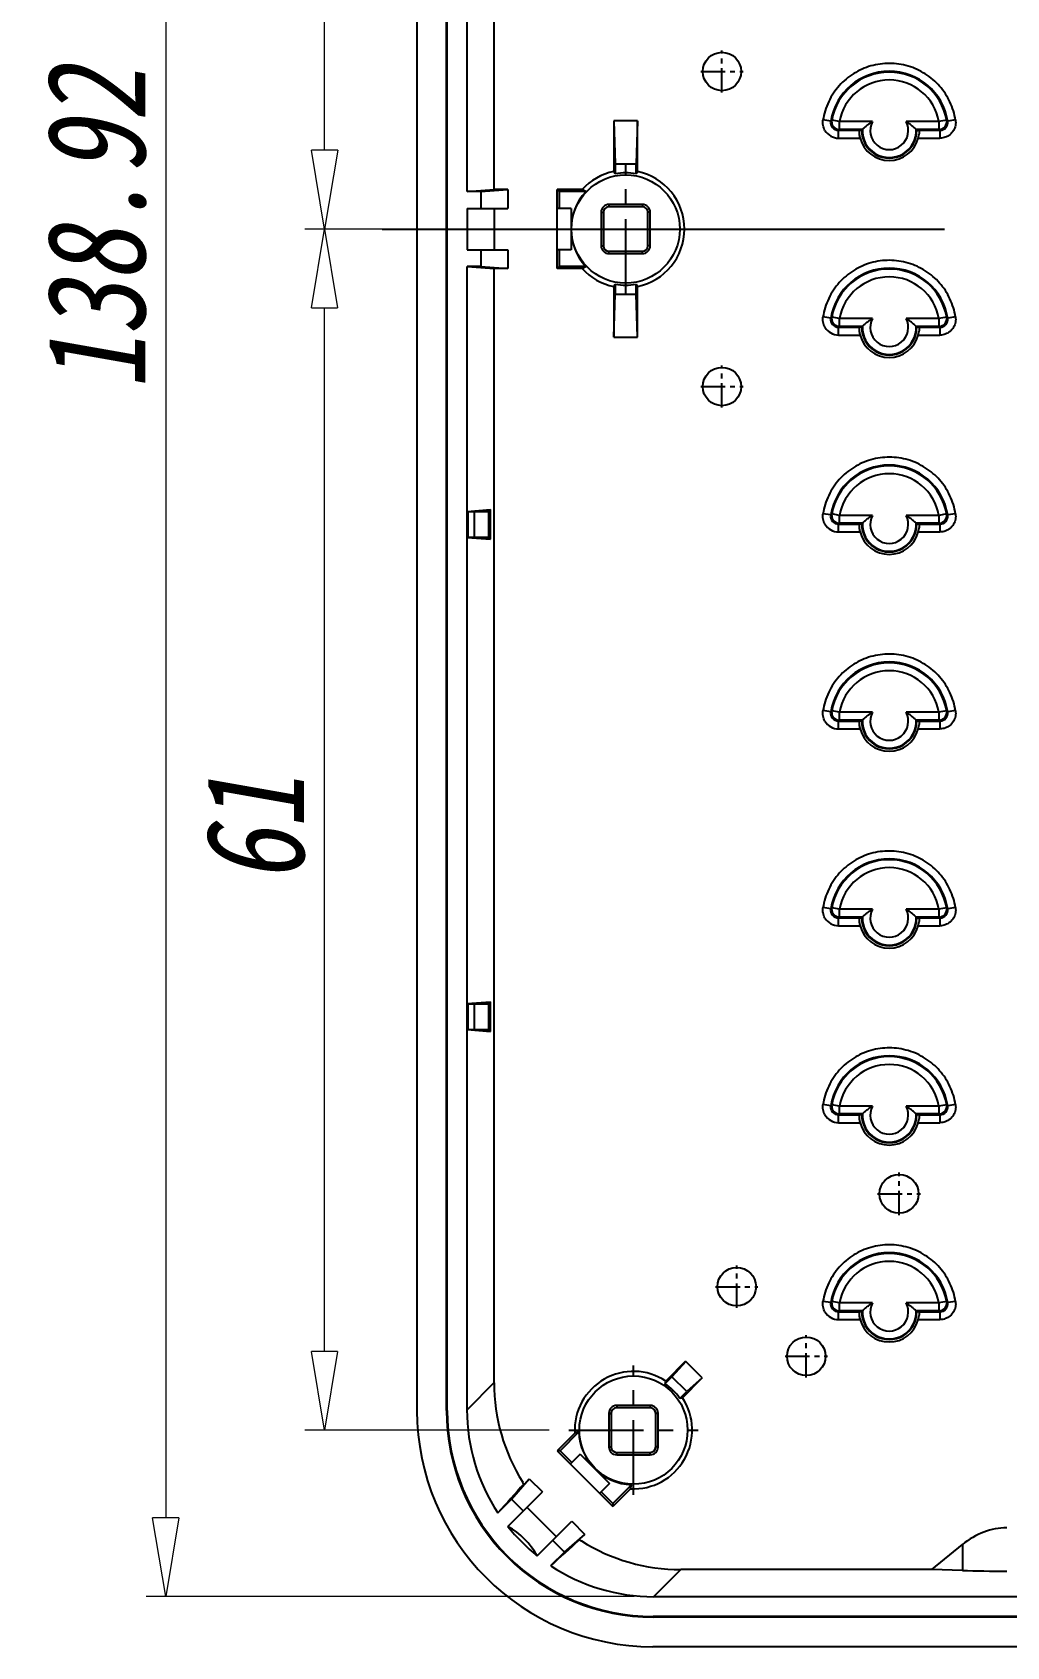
# Model space of a CAD drawing. Header units: millimetres. Extents: x 2151 to 2806, y 681 to 1136.
# Drawn here: x 2481.9 to 2531.4, y 797.6 to 879.6 of the extents above; entities that cross this region are included whole.
import ezdxf

# ---------------------------------------------------------------- set-up
doc = ezdxf.new("R2010")
doc.units = ezdxf.units.MM
doc.linetypes.add('CENTER', pattern=[50.8, 31.75, -6.35, 6.35, -6.35])
doc.layers.add('06___PRT_ALL_SURFS', color=7, linetype='Continuous')
doc.layers.add('dim', color=82, linetype='Continuous', lineweight=9)
doc.styles.add('wuwei', font='SimSun.ttf', dxfattribs={"width": 0.8, "oblique": 10})
doc.dimstyles.new('wuwei', dxfattribs={"dimscale": 2, "dimtxt": 2.5, "dimasz": 1.5, "dimexe": 0.3, "dimexo": 0.3, "dimgap": 0.5, "dimtad": 1, "dimdsep": 46, "dimtxsty": 'wuwei', "dimblk": 'CLOSEDBLANK', "dimcen": 0, "dimclrd": 42, "dimclre": 40, "dimclrt": 74, "dimazin": 2, "dimtfac": 1, "dimtofl": 0, "dimtmove": 0, "dimatfit": 3, "dimfxl": 0, "dimlwd": 5, "dimlwe": 5, "dimarcsym": 0})

# ---------------------------------------------------------------- blocks, each defined once
blk = doc.blocks.new('_ClosedBlank')
at = {"color": 0, "linetype": 'ByBlock', "lineweight": -2}
for p, q in [((-1, 0.167), (0, 0)), ((-1, 0.167), (-1, -0.167)), ((0, 0), (-1, -0.167))]:
    blk.add_line(p, q, dxfattribs=at)
blk = doc.blocks.new('*D4')
at = {"layer": 'Defpoints', "color": 0}
for p in [(2513.499, 939.054), (2488.69, 800.138), (2513.499, 800.138)]:
    blk.add_point(p, dxfattribs=at)
at = {"layer": 'dim', "color": 40, "lineweight": 5}
for p, q in [((2512.499, 939.054), (2487.691, 939.054)), ((2512.499, 800.138), (2487.691, 800.138))]:
    blk.add_line(p, q, dxfattribs=at)
at = {"layer": 'dim', "color": 42, "lineweight": 5}
blk.add_line((2488.69, 935.054), (2488.69, 804.138), dxfattribs=at)
at = {"layer": 'dim', "color": 42, "lineweight": 5, "xscale": 4, "yscale": 4, "zscale": 4}
for p, rotation in [((2488.69, 939.054), 90), ((2488.69, 800.138), 270)]:
    blk.add_blockref('_ClosedBlank', p, dxfattribs=dict(at, rotation=rotation))
at = {"layer": 'dim', "color": 74, "insert": (2485.191, 869.596), "char_height": 5, "attachment_point": 5, "rotation": 90, "style": 'wuwei'}
blk.add_mtext('138.92', dxfattribs=at)
blk = doc.blocks.new('*D9')
at = {"layer": 'Defpoints', "color": 0}
for p in [(2496.762, 869.596), (2509.29, 869.596), (2509.181, 808.596)]:
    blk.add_point(p, dxfattribs=at)
at = {"layer": 'dim', "color": 40, "lineweight": 5}
for p, q in [((2508.291, 869.596), (2495.762, 869.596)), ((2508.181, 808.596), (2495.762, 808.596))]:
    blk.add_line(p, q, dxfattribs=at)
at = {"layer": 'dim', "color": 42, "lineweight": 5}
blk.add_line((2496.762, 812.596), (2496.762, 865.596), dxfattribs=at)
at = {"layer": 'dim', "color": 42, "lineweight": 5, "xscale": 4, "yscale": 4, "zscale": 4}
for p, rotation in [((2496.762, 869.596), 90), ((2496.762, 808.596), 270)]:
    blk.add_blockref('_ClosedBlank', p, dxfattribs=dict(at, rotation=rotation))
at = {"layer": 'dim', "color": 74, "insert": (2493.262, 839.096), "char_height": 5, "attachment_point": 5, "rotation": 90, "style": 'wuwei'}
blk.add_mtext('61', dxfattribs=at)
blk = doc.blocks.new('*D10')
at = {"layer": 'Defpoints', "color": 0}
for p in [(2496.764, 930.596), (2509.181, 930.596), (2508.79, 869.596)]:
    blk.add_point(p, dxfattribs=at)
at = {"layer": 'dim', "color": 40, "lineweight": 5}
for p, q in [((2508.181, 930.596), (2495.764, 930.596)), ((2507.791, 869.596), (2495.764, 869.596))]:
    blk.add_line(p, q, dxfattribs=at)
at = {"layer": 'dim', "color": 42, "lineweight": 5}
blk.add_line((2496.764, 873.596), (2496.764, 926.596), dxfattribs=at)
at = {"layer": 'dim', "color": 42, "lineweight": 5, "xscale": 4, "yscale": 4, "zscale": 4}
for p, rotation in [((2496.764, 930.596), 90), ((2496.764, 869.596), 270)]:
    blk.add_blockref('_ClosedBlank', p, dxfattribs=dict(at, rotation=rotation))
at = {"layer": 'dim', "color": 74, "insert": (2493.264, 900.096), "char_height": 5, "attachment_point": 5, "rotation": 90, "style": 'wuwei'}
blk.add_mtext('61', dxfattribs=at)

msp = doc.modelspace()

# ---------------------------------------------------------------- linework, layer by layer
at = {"color": 7, "linetype": 'Continuous'}
for p, q in [((2501.463, 809.589), (2501.463, 929.603)), ((2502.964, 809.592), (2502.964, 929.6)), ((2503.004, 809.592), (2503.004, 929.6)), ((2504.004, 871.493), (2504.004, 929.56)), ((2505.378, 871.596), (2505.378, 928.186)), ((2511.468, 875.096), (2511.533, 872.909)), ((2511.468, 875.096), (2511.468, 872.518)), ((2512.668, 875.096), (2511.468, 875.096)), ((2512.668, 875.096), (2512.602, 872.909)), ((2512.668, 872.518), (2512.668, 875.096)), ((2522.489, 875.072), (2522.094, 875.136)), ((2522.934, 875.052), (2522.541, 875.123)), ((2522.934, 874.652), (2522.934, 875.052)), ((2524.608, 875.052), (2522.934, 875.052)), ((2527.99, 875.052), (2526.317, 875.052)), ((2528.385, 875.123), (2527.991, 875.052)), ((2527.991, 875.052), (2527.991, 874.652)), ((2528.831, 875.136), (2528.437, 875.072)), ((2522.883, 874.21), (2522.883, 874.609)), ((2522.883, 874.609), (2523.952, 874.609)), ((2522.883, 874.21), (2523.988, 874.21)), ((2524.096, 874.652), (2522.934, 874.652)), ((2523.963, 874.62), (2524.063, 874.62)), ((2527.991, 874.652), (2526.83, 874.652)), ((2526.862, 874.62), (2526.962, 874.62)), ((2526.937, 874.21), (2528.042, 874.21)), ((2526.974, 874.609), (2528.042, 874.609)), ((2528.042, 874.609), (2528.042, 874.21)), ((2511.533, 872.909), (2511.533, 872.398)), ((2511.533, 872.909), (2512.602, 872.909)), ((2512.602, 872.398), (2512.602, 872.909)), ((2504.004, 871.493), (2505.378, 871.596)), ((2504.705, 871.493), (2506.079, 871.596)), ((2506.079, 871.596), (2505.378, 871.596)), ((2506.079, 871.596), (2506.079, 870.646)), ((2508.59, 867.596), (2508.59, 871.596)), ((2508.693, 871.493), (2508.59, 871.596)), ((2509.854, 871.596), (2508.59, 871.596)), ((2510.039, 871.493), (2509.854, 871.596)), ((2504.705, 871.493), (2504.004, 871.493)), ((2504.705, 871.493), (2504.705, 870.646)), ((2508.693, 871.493), (2508.693, 870.646)), ((2510.039, 871.493), (2508.693, 871.493)), ((2511.218, 870.846), (2511.218, 870.728)), ((2512.918, 870.846), (2511.218, 870.846)), ((2512.918, 870.846), (2512.918, 870.728)), ((2504.004, 870.646), (2504.004, 868.546)), ((2504.004, 870.646), (2506.079, 870.646)), ((2505.378, 870.646), (2505.378, 868.546)), ((2509.29, 870.646), (2508.598, 870.646)), ((2509.29, 870.646), (2509.29, 868.546)), ((2510.818, 870.446), (2510.818, 868.746)), ((2510.818, 870.446), (2510.936, 870.446)), ((2510.936, 870.446), (2510.936, 868.746)), ((2512.918, 870.728), (2511.218, 870.728)), ((2513.2, 868.746), (2513.2, 870.446)), ((2513.318, 870.446), (2513.2, 870.446)), ((2513.318, 868.746), (2513.318, 870.446)), ((2504.004, 868.546), (2506.079, 868.546)), ((2504.705, 868.546), (2504.705, 867.699)), ((2506.079, 868.546), (2506.079, 867.596)), ((2509.29, 868.546), (2508.598, 868.546)), ((2508.693, 868.546), (2508.693, 867.699)), ((2510.818, 868.746), (2510.936, 868.746)), ((2511.218, 868.346), (2511.218, 868.464)), ((2511.218, 868.464), (2512.918, 868.464)), ((2511.218, 868.346), (2512.918, 868.346)), ((2512.918, 868.346), (2512.918, 868.464)), ((2513.318, 868.746), (2513.2, 868.746)), ((2504.004, 809.632), (2504.004, 867.699)), ((2504.004, 867.699), (2505.378, 867.596)), ((2504.705, 867.699), (2504.004, 867.699)), ((2504.705, 867.699), (2506.079, 867.596)), ((2505.378, 811.006), (2505.378, 867.596)), ((2506.079, 867.596), (2505.378, 867.596)), ((2508.693, 867.699), (2508.59, 867.596)), ((2509.854, 867.596), (2508.59, 867.596)), ((2510.039, 867.699), (2508.693, 867.699)), ((2509.854, 867.596), (2510.039, 867.699)), ((2511.468, 866.673), (2511.468, 864.096)), ((2511.533, 866.794), (2511.533, 866.283)), ((2512.602, 866.283), (2512.602, 866.794)), ((2512.668, 864.096), (2512.668, 866.673)), ((2511.468, 864.096), (2511.533, 866.283)), ((2511.533, 866.283), (2512.602, 866.283)), ((2512.668, 864.096), (2512.602, 866.283)), ((2522.489, 865.072), (2522.094, 865.136)), ((2522.934, 865.052), (2522.541, 865.123)), ((2522.934, 864.652), (2522.934, 865.052)), ((2524.608, 865.052), (2522.934, 865.052)), ((2527.99, 865.052), (2526.317, 865.052)), ((2528.385, 865.123), (2527.991, 865.052)), ((2527.991, 865.052), (2527.991, 864.652)), ((2528.831, 865.136), (2528.437, 865.072)), ((2522.883, 864.21), (2522.883, 864.609)), ((2522.883, 864.609), (2523.952, 864.609)), ((2522.883, 864.21), (2523.988, 864.21)), ((2524.096, 864.652), (2522.934, 864.652)), ((2523.963, 864.62), (2524.063, 864.62)), ((2527.991, 864.652), (2526.83, 864.652)), ((2526.862, 864.62), (2526.962, 864.62)), ((2526.937, 864.21), (2528.042, 864.21)), ((2526.974, 864.609), (2528.042, 864.609)), ((2528.042, 864.609), (2528.042, 864.21)), ((2511.468, 864.096), (2512.668, 864.096)), ((2504.004, 855.256), (2505.204, 855.346)), ((2504.049, 855.254), (2504.004, 855.256)), ((2504.049, 855.254), (2504.049, 853.938)), ((2504.049, 855.254), (2505.111, 855.253)), ((2504.365, 855.253), (2504.365, 853.939)), ((2505.111, 855.253), (2505.204, 855.346)), ((2505.111, 853.939), (2505.111, 855.253)), ((2505.204, 853.846), (2505.204, 855.346)), ((2522.489, 855.072), (2522.094, 855.136)), ((2522.934, 855.052), (2522.541, 855.123)), ((2522.883, 854.21), (2522.883, 854.609)), ((2522.883, 854.609), (2523.952, 854.609)), ((2522.934, 854.652), (2522.934, 855.052)), ((2524.608, 855.052), (2522.934, 855.052)), ((2524.096, 854.652), (2522.934, 854.652)), ((2523.963, 854.62), (2524.063, 854.62)), ((2527.99, 855.052), (2526.317, 855.052)), ((2527.991, 854.652), (2526.83, 854.652)), ((2526.862, 854.62), (2526.962, 854.62)), ((2526.974, 854.609), (2528.042, 854.609)), ((2528.385, 855.123), (2527.991, 855.052)), ((2527.991, 855.052), (2527.991, 854.652)), ((2528.042, 854.609), (2528.042, 854.21)), ((2528.831, 855.136), (2528.437, 855.072)), ((2504.049, 853.938), (2504.004, 853.936)), ((2504.004, 853.936), (2505.204, 853.846)), ((2504.049, 853.938), (2505.111, 853.939)), ((2505.111, 853.939), (2505.204, 853.846)), ((2522.883, 854.21), (2523.988, 854.21)), ((2526.937, 854.21), (2528.042, 854.21)), ((2522.489, 845.072), (2522.094, 845.136)), ((2522.934, 845.052), (2522.541, 845.123)), ((2522.883, 844.21), (2522.883, 844.609)), ((2522.883, 844.609), (2523.952, 844.609)), ((2522.934, 844.652), (2522.934, 845.052)), ((2524.608, 845.052), (2522.934, 845.052)), ((2524.096, 844.652), (2522.934, 844.652)), ((2523.963, 844.62), (2524.063, 844.62)), ((2527.99, 845.052), (2526.317, 845.052)), ((2527.991, 844.652), (2526.83, 844.652)), ((2526.862, 844.62), (2526.962, 844.62)), ((2526.974, 844.609), (2528.042, 844.609)), ((2528.385, 845.123), (2527.991, 845.052)), ((2527.991, 845.052), (2527.991, 844.652)), ((2528.042, 844.609), (2528.042, 844.21)), ((2528.831, 845.136), (2528.437, 845.072)), ((2522.883, 844.21), (2523.988, 844.21)), ((2526.937, 844.21), (2528.042, 844.21)), ((2522.489, 835.072), (2522.094, 835.136)), ((2522.934, 835.052), (2522.541, 835.123)), ((2522.934, 834.652), (2522.934, 835.052)), ((2524.608, 835.052), (2522.934, 835.052)), ((2527.99, 835.052), (2526.317, 835.052)), ((2528.385, 835.123), (2527.991, 835.052)), ((2527.991, 835.052), (2527.991, 834.652)), ((2528.831, 835.136), (2528.437, 835.072)), ((2522.883, 834.21), (2522.883, 834.609)), ((2522.883, 834.609), (2523.952, 834.609)), ((2522.883, 834.21), (2523.988, 834.21)), ((2524.096, 834.652), (2522.934, 834.652)), ((2523.963, 834.62), (2524.063, 834.62)), ((2527.991, 834.652), (2526.83, 834.652)), ((2526.862, 834.62), (2526.962, 834.62)), ((2526.937, 834.21), (2528.042, 834.21)), ((2526.974, 834.609), (2528.042, 834.609)), ((2528.042, 834.609), (2528.042, 834.21)), ((2504.004, 830.256), (2505.204, 830.346)), ((2504.049, 830.254), (2504.004, 830.256)), ((2504.049, 830.254), (2504.049, 828.938)), ((2504.049, 830.254), (2505.111, 830.253)), ((2504.365, 830.253), (2504.365, 828.939)), ((2505.111, 830.253), (2505.204, 830.346)), ((2505.111, 828.939), (2505.111, 830.253)), ((2505.204, 828.846), (2505.204, 830.346)), ((2504.049, 828.938), (2504.004, 828.936)), ((2504.004, 828.936), (2505.204, 828.846)), ((2504.049, 828.938), (2505.111, 828.939)), ((2505.111, 828.939), (2505.204, 828.846)), ((2522.489, 825.072), (2522.094, 825.136)), ((2522.934, 825.052), (2522.541, 825.123)), ((2522.934, 824.652), (2522.934, 825.052)), ((2524.608, 825.052), (2522.934, 825.052)), ((2527.99, 825.052), (2526.317, 825.052)), ((2528.385, 825.123), (2527.991, 825.052)), ((2527.991, 825.052), (2527.991, 824.652)), ((2528.831, 825.136), (2528.437, 825.072)), ((2522.883, 824.21), (2522.883, 824.609)), ((2522.883, 824.609), (2523.952, 824.609)), ((2522.883, 824.21), (2523.988, 824.21)), ((2524.096, 824.652), (2522.934, 824.652)), ((2523.963, 824.62), (2524.063, 824.62)), ((2527.991, 824.652), (2526.83, 824.652)), ((2526.862, 824.62), (2526.962, 824.62)), ((2526.937, 824.21), (2528.042, 824.21)), ((2526.974, 824.609), (2528.042, 824.609)), ((2528.042, 824.609), (2528.042, 824.21)), ((2522.489, 815.072), (2522.094, 815.136)), ((2522.934, 815.052), (2522.541, 815.123)), ((2522.934, 814.652), (2522.934, 815.052)), ((2524.608, 815.052), (2522.934, 815.052)), ((2527.99, 815.052), (2526.317, 815.052)), ((2528.385, 815.123), (2527.991, 815.052)), ((2527.991, 815.052), (2527.991, 814.652)), ((2528.831, 815.136), (2528.437, 815.072)), ((2522.883, 814.21), (2522.883, 814.609)), ((2522.883, 814.609), (2523.952, 814.609)), ((2522.883, 814.21), (2523.988, 814.21)), ((2524.096, 814.652), (2522.934, 814.652)), ((2523.963, 814.62), (2524.063, 814.62)), ((2527.991, 814.652), (2526.83, 814.652)), ((2526.862, 814.62), (2526.962, 814.62)), ((2526.937, 814.21), (2528.042, 814.21)), ((2526.974, 814.609), (2528.042, 814.609)), ((2528.042, 814.609), (2528.042, 814.21)), ((2515.114, 812.096), (2514.105, 811.087)), ((2515.124, 812.087), (2514.419, 811.309)), ((2515.954, 811.257), (2515.124, 812.087)), ((2505.378, 811.006), (2504.004, 809.632)), ((2514.419, 811.309), (2514.066, 810.955)), ((2515.175, 810.553), (2514.419, 811.309)), ((2514.954, 810.238), (2515.963, 811.248)), ((2515.954, 811.257), (2515.175, 810.553)), ((2514.822, 810.199), (2515.175, 810.553)), ((2502.964, 809.592), (2503.004, 809.592)), ((2511.213, 809.446), (2511.213, 807.746)), ((2511.213, 809.446), (2511.331, 809.446)), ((2511.331, 809.446), (2511.331, 807.746)), ((2511.613, 809.846), (2511.613, 809.728)), ((2513.313, 809.846), (2511.613, 809.846)), ((2513.313, 809.728), (2511.613, 809.728)), ((2513.313, 809.846), (2513.313, 809.728)), ((2513.595, 807.746), (2513.595, 809.446)), ((2513.713, 809.446), (2513.595, 809.446)), ((2513.713, 807.746), (2513.713, 809.446)), ((2509.483, 808.445), (2508.589, 807.551)), ((2509.687, 808.503), (2508.735, 807.551)), ((2509.687, 808.503), (2509.483, 808.445)), ((2511.213, 807.746), (2511.331, 807.746)), ((2513.713, 807.746), (2513.595, 807.746)), ((2508.589, 807.551), (2511.418, 804.723)), ((2508.735, 807.551), (2508.589, 807.551)), ((2508.735, 807.551), (2509.334, 806.952)), ((2509.756, 807.374), (2509.266, 806.884)), ((2509.756, 807.374), (2511.241, 805.889)), ((2511.613, 807.346), (2511.613, 807.464)), ((2511.613, 807.464), (2513.313, 807.464)), ((2511.613, 807.346), (2513.313, 807.346)), ((2513.313, 807.346), (2513.313, 807.464)), ((2506.269, 805.085), (2507.167, 806.129)), ((2507.167, 806.129), (2507.839, 805.457)), ((2506.083, 803.701), (2507.839, 805.457)), ((2511.241, 805.889), (2510.751, 805.399)), ((2510.819, 805.467), (2511.418, 804.868)), ((2512.369, 805.82), (2511.418, 804.868)), ((2512.311, 805.616), (2511.418, 804.723)), ((2512.311, 805.616), (2512.369, 805.82)), ((2505.579, 804.394), (2506.269, 805.085)), ((2506.269, 805.085), (2506.868, 804.486)), ((2511.418, 804.868), (2511.418, 804.723)), ((2507.568, 802.216), (2509.324, 803.972)), ((2509.324, 803.972), (2509.995, 803.3)), ((2508.353, 803.001), (2508.951, 802.402)), ((2508.951, 802.402), (2509.995, 803.3)), ((2527.631, 801.512), (2529.184, 802.78)), ((2529.184, 802.78), (2529.184, 801.466)), ((2508.951, 802.402), (2508.261, 801.712)), ((2514.873, 801.512), (2513.499, 800.138)), ((2527.631, 801.512), (2514.873, 801.512)), ((2529.184, 801.466), (2527.631, 801.512)), ((2513.499, 800.138), (2542.923, 800.138)), ((2513.458, 799.097), (2513.458, 799.138)), ((2542.923, 799.138), (2513.458, 799.138)), ((2542.963, 799.097), (2513.458, 799.097)), ((2544.463, 797.596), (2513.455, 797.596))]:
    msp.add_line(p, q, dxfattribs=at)
at = {"color": 1, "linetype": 'CENTER', "ltscale": 0.038953}
for p, q in [((2516.963, 876.525), (2516.963, 878.667)), ((2515.891, 877.596), (2518.034, 877.596)), ((2516.963, 860.525), (2516.963, 862.667)), ((2515.891, 861.596), (2518.034, 861.596))]:
    msp.add_line(p, q, dxfattribs=at)
at = {"color": 1, "linetype": 'CENTER', "ltscale": 0.119341}
for p, q in [((2512.068, 866.314), (2512.068, 872.878)), ((2508.786, 869.596), (2515.35, 869.596)), ((2512.463, 805.314), (2512.463, 811.878)), ((2509.181, 808.596), (2515.745, 808.596))]:
    msp.add_line(p, q, dxfattribs=at)
at = {"color": 1, "linetype": 'CENTER', "ltscale": 0.9}
msp.add_line((2499.688, 869.596), (2726.342, 869.596), dxfattribs=at)
at = {"color": 1, "linetype": 'CENTER', "ltscale": 0.039162}
for p, q in [((2525.963, 819.507), (2525.963, 821.684)), ((2524.874, 820.596), (2527.051, 820.596)), ((2517.713, 814.804), (2517.713, 816.958)), ((2516.636, 815.881), (2518.79, 815.881)), ((2521.248, 811.269), (2521.248, 813.423)), ((2520.171, 812.346), (2522.325, 812.346))]:
    msp.add_line(p, q, dxfattribs=at)
at = {"color": 7, "linetype": 'Continuous'}
for centre, radius in [((2516.963, 877.596), 0.974), ((2512.068, 869.596), 2.75), ((2516.963, 861.596), 0.974), ((2517.713, 815.881), 0.979), ((2521.248, 812.346), 0.979), ((2512.463, 808.596), 2.75)]:
    msp.add_circle(centre, radius, dxfattribs=at)
at = {"color": 3, "linetype": 'Continuous'}
msp.add_circle((2525.963, 820.596), 0.99, dxfattribs=at)
at = {"color": 7, "linetype": 'Continuous'}
for centre, radius, start, end in [((2525.463, 874.596), 3.012, 9.10237, 170.89755), ((2525.463, 874.596), 2.969, 10.2257, 169.77419), ((2525.463, 874.596), 2.569, 10.22852, 169.77324), ((2522.882, 875.008), 0.399, 170.87638, 270.15357), ((2528.009, 869.44), 7.887, 133.89315, 134.42085), ((2525.463, 874.596), 0.968, 151.89844, 28.10156), ((2527.99, 875.053), 0.4, 270.10403, 10.12189), ((2528.043, 875.008), 0.399, 269.85542, 9.24643), ((2523.092, 869.62), 7.635, 45.57116, 46.11627), ((2522.884, 875.01), 0.8, 210.5744, 269.97825), ((2525.463, 874.596), 1.524, 194.67807, 345.32193), ((2525.463, 874.596), 1.4, 178.99954, 1.00046), ((2525.463, 874.596), 1.368, 177.63893, 2.36107), ((2525.662, 874.545), 1.319, 345.2528, 352.68797), ((2523.995, 871.604), 4.232, 45.25541, 45.46668), ((2523.529, 869.316), 6.956, 49.55496, 50.10248), ((2512.068, 869.596), 2.984, 101.60154, 137.90611), ((2452.35, 840.325), 67.315, 28.45467, 28.57137), ((2512.068, 869.596), 2.853, 79.19957, 100.80043), ((2572.546, 839.911), 68.181, 151.42937, 151.54459), ((2512.068, 869.596), 2.984, 281.60154, 78.39846), ((2512.068, 869.596), 2.777, 136.92271, 223.07729), ((2511.218, 870.446), 0.4, 90, 180), ((2512.918, 870.446), 0.4, 0, 90), ((2511.218, 870.446), 0.282, 90, 180), ((2512.918, 870.446), 0.282, 0, 90), ((2511.218, 868.746), 0.4, 180, 270), ((2511.218, 868.746), 0.282, 180, 270), ((2512.918, 868.746), 0.4, 270, 0), ((2512.918, 868.746), 0.282, 270, 0), ((2512.068, 869.596), 2.984, 222.09389, 258.39846), ((2525.463, 864.596), 3.012, 9.10237, 170.89755), ((2525.463, 864.596), 2.969, 10.2257, 169.77419), ((2451.589, 899.28), 68.181, 331.42937, 331.54459), ((2512.068, 869.596), 2.853, 259.19957, 280.80043), ((2571.785, 898.867), 67.315, 208.45467, 208.57137), ((2525.463, 864.596), 2.569, 10.22852, 169.77324), ((2522.882, 865.008), 0.399, 170.87638, 270.15357), ((2528.009, 859.44), 7.887, 133.89315, 134.42085), ((2525.463, 864.596), 0.968, 151.89844, 28.10156), ((2527.99, 865.053), 0.4, 270.10403, 10.12189), ((2528.043, 865.008), 0.399, 269.85542, 9.24643), ((2523.092, 859.62), 7.635, 45.57116, 46.11627), ((2522.884, 865.01), 0.8, 210.5744, 269.97825), ((2525.463, 864.596), 1.524, 194.67807, 345.32193), ((2525.463, 864.596), 1.4, 178.99954, 1.00046), ((2525.463, 864.596), 1.368, 177.63893, 2.36107), ((2525.662, 864.545), 1.319, 345.2528, 352.68797), ((2523.995, 861.604), 4.232, 45.25541, 45.46668), ((2523.529, 859.316), 6.956, 49.55496, 50.10248), ((2525.463, 854.596), 3.012, 9.10237, 170.89755), ((2525.463, 854.596), 2.969, 10.2257, 169.77419), ((2525.463, 854.596), 2.569, 10.22852, 169.77324), ((2522.884, 855.01), 0.8, 210.5744, 269.97825), ((2522.882, 855.008), 0.399, 170.87638, 270.15357), ((2528.009, 849.44), 7.887, 133.89315, 134.42085), ((2525.463, 854.596), 1.4, 178.99954, 1.00046), ((2525.463, 854.596), 1.368, 177.63893, 2.36107), ((2525.463, 854.596), 0.968, 151.89844, 28.10156), ((2525.662, 854.545), 1.319, 345.2528, 352.68797), ((2523.995, 851.604), 4.232, 45.25541, 45.46668), ((2527.99, 855.053), 0.4, 270.10403, 10.12189), ((2523.529, 849.316), 6.956, 49.55496, 50.10248), ((2528.043, 855.008), 0.399, 269.85542, 9.24643), ((2523.092, 849.62), 7.635, 45.57116, 46.11627), ((2525.463, 854.596), 1.524, 194.67807, 345.32193), ((2525.463, 844.596), 3.012, 9.10237, 170.89755), ((2525.463, 844.596), 2.969, 10.2257, 169.77419), ((2525.463, 844.596), 2.569, 10.22852, 169.77324), ((2522.884, 845.01), 0.8, 210.5744, 269.97825), ((2522.882, 845.008), 0.399, 170.87638, 270.15357), ((2528.009, 839.44), 7.887, 133.89315, 134.42085), ((2525.463, 844.596), 1.4, 178.99954, 1.00046), ((2525.463, 844.596), 1.368, 177.63893, 2.36107), ((2525.463, 844.596), 0.968, 151.89844, 28.10156), ((2523.995, 841.604), 4.232, 45.25541, 45.46668), ((2527.99, 845.053), 0.4, 270.10403, 10.12189), ((2523.529, 839.316), 6.956, 49.55496, 50.10248), ((2528.043, 845.008), 0.399, 269.85542, 9.24643), ((2523.092, 839.62), 7.635, 45.57116, 46.11627), ((2525.463, 844.596), 1.524, 194.67807, 345.32193), ((2525.662, 844.545), 1.319, 345.2528, 352.68797), ((2525.463, 834.596), 3.012, 9.10237, 170.89755), ((2525.463, 834.596), 2.969, 10.2257, 169.77419), ((2525.463, 834.596), 2.569, 10.22852, 169.77324), ((2522.882, 835.008), 0.399, 170.87638, 270.15357), ((2528.009, 829.44), 7.887, 133.89315, 134.42085), ((2525.463, 834.596), 0.968, 151.89844, 28.10156), ((2527.99, 835.053), 0.4, 270.10403, 10.12189), ((2528.043, 835.008), 0.399, 269.85542, 9.24643), ((2523.092, 829.62), 7.635, 45.57116, 46.11627), ((2522.884, 835.01), 0.8, 210.5744, 269.97825), ((2525.463, 834.596), 1.524, 194.67807, 345.32193), ((2525.463, 834.596), 1.4, 178.99954, 1.00046), ((2525.463, 834.596), 1.368, 177.63893, 2.36107), ((2525.662, 834.545), 1.319, 345.2528, 352.68797), ((2523.995, 831.604), 4.232, 45.25541, 45.46668), ((2523.529, 829.316), 6.956, 49.55496, 50.10248), ((2525.463, 824.596), 3.012, 9.10237, 170.89755), ((2525.463, 824.596), 2.969, 10.2257, 169.77419), ((2525.463, 824.596), 2.569, 10.22852, 169.77324), ((2522.882, 825.008), 0.399, 170.87638, 270.15357), ((2528.009, 819.44), 7.887, 133.89315, 134.42085), ((2525.463, 824.596), 0.968, 151.89844, 28.10156), ((2527.99, 825.053), 0.4, 270.10403, 10.12189), ((2528.043, 825.008), 0.399, 269.85542, 9.24643), ((2523.092, 819.62), 7.635, 45.57116, 46.11627), ((2522.884, 825.01), 0.8, 210.5744, 269.97825), ((2525.463, 824.596), 1.524, 194.67807, 345.32193), ((2525.463, 824.596), 1.4, 178.99954, 1.00046), ((2525.463, 824.596), 1.368, 177.63893, 2.36107), ((2525.662, 824.545), 1.319, 345.2528, 352.68797), ((2523.995, 821.604), 4.232, 45.25541, 45.46668), ((2523.529, 819.316), 6.956, 49.55496, 50.10248), ((2525.463, 814.596), 3.012, 9.10237, 170.89755), ((2525.463, 814.596), 2.969, 10.2257, 169.77419), ((2525.463, 814.596), 2.569, 10.22852, 169.77324), ((2522.882, 815.008), 0.399, 170.87638, 270.15357), ((2528.009, 809.44), 7.887, 133.89315, 134.42085), ((2525.463, 814.596), 0.968, 151.89844, 28.10156), ((2527.99, 815.053), 0.4, 270.10403, 10.12189), ((2528.043, 815.008), 0.399, 269.85542, 9.24643), ((2523.092, 809.62), 7.635, 45.57116, 46.11627), ((2522.884, 815.01), 0.8, 210.5744, 269.97825), ((2525.463, 814.596), 1.524, 194.67807, 345.32193), ((2525.463, 814.596), 1.4, 178.99954, 1.00046), ((2525.463, 814.596), 1.368, 177.63893, 2.36107), ((2525.662, 814.545), 1.319, 345.2528, 352.68797), ((2523.995, 811.604), 4.232, 45.25541, 45.46668), ((2523.529, 809.316), 6.956, 49.55496, 50.10248), ((2514.878, 811.005), 9.499, 179.99736, 212.12231), ((2512.463, 808.596), 2.984, 56.60154, 182.90611), ((2449.538, 830.125), 67.315, 343.45467, 343.57137), ((2512.463, 808.596), 2.853, 34.19957, 55.80043), ((2512.463, 808.596), 2.984, 267.09389, 33.39846), ((2534.237, 744.841), 68.181, 106.42937, 106.54459), ((2513.456, 809.589), 10.492, 179.98762, 270.01238), ((2513.456, 809.589), 10.452, 179.98758, 270.01242), ((2511.613, 809.446), 0.4, 90, 180), ((2511.613, 809.446), 0.282, 90, 180), ((2513.313, 809.446), 0.4, 0, 90), ((2513.313, 809.446), 0.282, 0, 90), ((2512.463, 808.596), 2.777, 181.9227, 268.07729), ((2511.613, 807.746), 0.4, 180, 270), ((2511.613, 807.746), 0.282, 180, 270), ((2513.313, 807.746), 0.4, 270, 0), ((2513.313, 807.746), 0.282, 270, 0), ((2514.837, 810.979), 9.451, 212.11753, 212.8323), ((2514.846, 810.97), 9.451, 237.1677, 237.88247), ((2514.872, 811.01), 9.499, 237.87717, 270.00316)]:
    msp.add_arc(centre, radius, start, end, dxfattribs=at)
for centre, major_axis, ratio, start_param, end_param in [((2513.47, 809.603), (8.496, 8.496), 0.998783, 2.356803, 3.926382), ((2513.51, 809.643), (6.726, 6.726), 0.998783, 2.356803, 2.940559), ((2488.207, 784.34), (120.188, 133.604), 0.002798, 1.411563, 1.422641), ((2490.688, 786.821), (16.237, 16.237), 0.413709, -0.110753, 0.110753), ((2513.51, 809.643), (6.726, 6.726), 0.998783, 3.03084, 3.252345), ((2531.434, 797.269), (0, 6.364), 0.707107, 0, 0.523599), ((2488.207, 784.34), (133.604, 120.188), 0.002798, -1.422641, -1.411563), ((2513.51, 809.643), (6.726, 6.726), 0.998783, -2.940559, -2.356803), ((2531.434, 801.665), (4.5, 0), 0.051172, -2.094395, -1.570796)]:
    msp.add_ellipse(centre, major_axis=major_axis, ratio=ratio, start_param=start_param, end_param=end_param, dxfattribs=at)
for points, start_tangent, end_tangent in [([(2528.831, 875.133), (2528.549, 876.05), (2528.024, 876.85), (2527.297, 877.472), (2526.426, 877.869), (2525.479, 878.007), (2524.531, 877.878), (2523.656, 877.49), (2522.924, 876.875), (2522.385, 876.069), (2522.094, 875.121)], (-0.1582, 0.987407), (-0.1582, -0.987407)), ([(2522.195, 874.603), (2522.098, 874.86), (2522.094, 875.121)], (-0.508455, 0.861088), (0.158023, 0.987435)), ([(2522.541, 875.123), (2522.567, 874.895), (2522.628, 874.796)], (-0.179302, -0.983794), (0.641293, -0.767296)), ([(2524.096, 874.652), (2524.161, 874.713), (2524.29, 874.826), (2524.446, 874.945), (2524.608, 875.052)], (0.721525, 0.692388), (0.857623, 0.514278)), ([(2526.83, 874.652), (2526.764, 874.713), (2526.635, 874.826), (2526.479, 874.945), (2526.317, 875.052)], (-0.721525, 0.692388), (-0.857623, 0.514278)), ([(2528.831, 875.133), (2528.827, 874.86), (2528.731, 874.603), (2528.551, 874.393), (2528.313, 874.257), (2528.042, 874.21)], (0.158024, -0.987435), (-1, -0.000075)), ([(2522.628, 874.796), (2522.714, 874.719), (2522.934, 874.652)], (0.641293, -0.767296), (0.999989, -0.004602)), ([(2523.988, 874.21), (2523.955, 874.377), (2523.945, 874.515), (2523.949, 874.596)], (-0.253388, 0.967365), (0.12877, 0.991674)), ([(2523.949, 874.596), (2523.952, 874.609)], (0.12877, 0.991674), (0.710254, 0.703945)), ([(2526.977, 874.596), (2526.98, 874.515), (2526.97, 874.377)], (0.12877, -0.991674), (-0.125954, -0.992036)), ([(2528.831, 865.133), (2528.549, 866.05), (2528.024, 866.85), (2527.297, 867.472), (2526.426, 867.869), (2525.479, 868.007), (2524.531, 867.878), (2523.656, 867.49), (2522.924, 866.875), (2522.385, 866.069), (2522.094, 865.121)], (-0.1582, 0.987407), (-0.1582, -0.987407)), ([(2522.195, 864.603), (2522.098, 864.86), (2522.094, 865.121)], (-0.508455, 0.861088), (0.158023, 0.987435)), ([(2522.541, 865.123), (2522.567, 864.895), (2522.628, 864.796)], (-0.179302, -0.983794), (0.641293, -0.767296)), ([(2524.096, 864.652), (2524.161, 864.713), (2524.29, 864.826), (2524.446, 864.945), (2524.608, 865.052)], (0.721525, 0.692388), (0.857623, 0.514278)), ([(2526.83, 864.652), (2526.764, 864.713), (2526.635, 864.826), (2526.479, 864.945), (2526.317, 865.052)], (-0.721525, 0.692388), (-0.857623, 0.514278)), ([(2528.831, 865.133), (2528.827, 864.86), (2528.731, 864.603), (2528.551, 864.393), (2528.313, 864.257), (2528.042, 864.21)], (0.158024, -0.987435), (-1, -0.000075)), ([(2522.628, 864.796), (2522.714, 864.719), (2522.934, 864.652)], (0.641293, -0.767296), (0.999989, -0.004602)), ([(2523.988, 864.21), (2523.955, 864.377), (2523.945, 864.515), (2523.949, 864.596)], (-0.253388, 0.967365), (0.12877, 0.991674)), ([(2523.949, 864.596), (2523.952, 864.609)], (0.12877, 0.991674), (0.710254, 0.703945)), ([(2526.977, 864.596), (2526.98, 864.515), (2526.97, 864.377)], (0.12877, -0.991674), (-0.125954, -0.992036)), ([(2528.831, 855.133), (2528.549, 856.05), (2528.024, 856.85), (2527.297, 857.472), (2526.426, 857.869), (2525.479, 858.007), (2524.531, 857.878), (2523.656, 857.49), (2522.924, 856.875), (2522.385, 856.069), (2522.094, 855.121)], (-0.1582, 0.987407), (-0.1582, -0.987407)), ([(2522.195, 854.603), (2522.098, 854.86), (2522.094, 855.121)], (-0.508455, 0.861088), (0.158023, 0.987435)), ([(2522.541, 855.123), (2522.567, 854.895), (2522.628, 854.796)], (-0.179302, -0.983794), (0.641293, -0.767296)), ([(2522.628, 854.796), (2522.714, 854.719), (2522.934, 854.652)], (0.641293, -0.767296), (0.999989, -0.004602)), ([(2523.988, 854.21), (2523.955, 854.377), (2523.945, 854.515), (2523.949, 854.596)], (-0.253388, 0.967365), (0.12877, 0.991674)), ([(2523.949, 854.596), (2523.952, 854.609)], (0.12877, 0.991674), (0.710254, 0.703945)), ([(2524.096, 854.652), (2524.161, 854.713), (2524.29, 854.826), (2524.446, 854.945), (2524.608, 855.052)], (0.721525, 0.692388), (0.857623, 0.514278)), ([(2526.83, 854.652), (2526.764, 854.713), (2526.635, 854.826), (2526.479, 854.945), (2526.317, 855.052)], (-0.721525, 0.692388), (-0.857623, 0.514278)), ([(2526.977, 854.596), (2526.98, 854.515), (2526.97, 854.377)], (0.12877, -0.991674), (-0.125954, -0.992036)), ([(2528.831, 855.133), (2528.827, 854.86), (2528.731, 854.603), (2528.551, 854.393), (2528.313, 854.257), (2528.042, 854.21)], (0.158024, -0.987435), (-1, -0.000075)), ([(2528.831, 845.133), (2528.549, 846.05), (2528.024, 846.85), (2527.297, 847.472), (2526.426, 847.869), (2525.479, 848.007), (2524.531, 847.878), (2523.656, 847.49), (2522.924, 846.875), (2522.385, 846.069), (2522.094, 845.121)], (-0.1582, 0.987407), (-0.1582, -0.987407)), ([(2522.195, 844.603), (2522.098, 844.86), (2522.094, 845.121)], (-0.508455, 0.861088), (0.158023, 0.987435)), ([(2522.541, 845.123), (2522.567, 844.895), (2522.628, 844.796)], (-0.179302, -0.983794), (0.641293, -0.767296)), ([(2522.628, 844.796), (2522.714, 844.719), (2522.934, 844.652)], (0.641293, -0.767296), (0.999989, -0.004602)), ([(2523.988, 844.21), (2523.955, 844.377), (2523.945, 844.515), (2523.949, 844.596)], (-0.253388, 0.967365), (0.12877, 0.991674)), ([(2523.949, 844.596), (2523.952, 844.609)], (0.12877, 0.991674), (0.710254, 0.703945)), ([(2524.096, 844.652), (2524.161, 844.713), (2524.29, 844.826), (2524.446, 844.945), (2524.608, 845.052)], (0.721525, 0.692388), (0.857623, 0.514278)), ([(2526.83, 844.652), (2526.764, 844.713), (2526.635, 844.826), (2526.479, 844.945), (2526.317, 845.052)], (-0.721525, 0.692388), (-0.857623, 0.514278)), ([(2526.977, 844.596), (2526.98, 844.515), (2526.97, 844.377)], (0.12877, -0.991674), (-0.125954, -0.992036)), ([(2528.831, 845.133), (2528.827, 844.86), (2528.731, 844.603), (2528.551, 844.393), (2528.313, 844.257), (2528.042, 844.21)], (0.158024, -0.987435), (-1, -0.000075)), ([(2528.831, 835.133), (2528.549, 836.05), (2528.024, 836.85), (2527.297, 837.472), (2526.426, 837.869), (2525.479, 838.007), (2524.531, 837.878), (2523.656, 837.49), (2522.924, 836.875), (2522.385, 836.069), (2522.094, 835.121)], (-0.1582, 0.987407), (-0.1582, -0.987407)), ([(2522.195, 834.603), (2522.098, 834.86), (2522.094, 835.121)], (-0.508455, 0.861088), (0.158023, 0.987435)), ([(2522.541, 835.123), (2522.567, 834.895), (2522.628, 834.796)], (-0.179302, -0.983794), (0.641293, -0.767296)), ([(2522.628, 834.796), (2522.714, 834.719), (2522.934, 834.652)], (0.641293, -0.767296), (0.999989, -0.004602)), ([(2524.096, 834.652), (2524.161, 834.713), (2524.29, 834.826), (2524.446, 834.945), (2524.608, 835.052)], (0.721525, 0.692388), (0.857623, 0.514278)), ([(2526.83, 834.652), (2526.764, 834.713), (2526.635, 834.826), (2526.479, 834.945), (2526.317, 835.052)], (-0.721525, 0.692388), (-0.857623, 0.514278)), ([(2528.831, 835.133), (2528.827, 834.86), (2528.731, 834.603), (2528.551, 834.393), (2528.313, 834.257), (2528.042, 834.21)], (0.158024, -0.987435), (-1, -0.000075)), ([(2523.988, 834.21), (2523.955, 834.377), (2523.945, 834.515), (2523.949, 834.596)], (-0.253388, 0.967365), (0.12877, 0.991674)), ([(2523.949, 834.596), (2523.952, 834.609)], (0.12877, 0.991674), (0.710254, 0.703945)), ([(2526.977, 834.596), (2526.98, 834.515), (2526.97, 834.377)], (0.12877, -0.991674), (-0.125954, -0.992036)), ([(2528.831, 825.133), (2528.549, 826.05), (2528.024, 826.85), (2527.297, 827.472), (2526.426, 827.869), (2525.479, 828.007), (2524.531, 827.878), (2523.656, 827.49), (2522.924, 826.875), (2522.385, 826.069), (2522.094, 825.121)], (-0.1582, 0.987407), (-0.1582, -0.987407)), ([(2522.195, 824.603), (2522.098, 824.86), (2522.094, 825.121)], (-0.508455, 0.861088), (0.158023, 0.987435)), ([(2522.541, 825.123), (2522.567, 824.895), (2522.628, 824.796)], (-0.179302, -0.983794), (0.641293, -0.767296)), ([(2524.096, 824.652), (2524.161, 824.713), (2524.29, 824.826), (2524.446, 824.945), (2524.608, 825.052)], (0.721525, 0.692388), (0.857623, 0.514278)), ([(2526.83, 824.652), (2526.764, 824.713), (2526.635, 824.826), (2526.479, 824.945), (2526.317, 825.052)], (-0.721525, 0.692388), (-0.857623, 0.514278)), ([(2528.831, 825.133), (2528.827, 824.86), (2528.731, 824.603), (2528.551, 824.393), (2528.313, 824.257), (2528.042, 824.21)], (0.158024, -0.987435), (-1, -0.000075)), ([(2522.628, 824.796), (2522.714, 824.719), (2522.934, 824.652)], (0.641293, -0.767296), (0.999989, -0.004602)), ([(2523.988, 824.21), (2523.955, 824.377), (2523.945, 824.515), (2523.949, 824.596)], (-0.253388, 0.967365), (0.12877, 0.991674)), ([(2523.949, 824.596), (2523.952, 824.609)], (0.12877, 0.991674), (0.710254, 0.703945)), ([(2526.977, 824.596), (2526.98, 824.515), (2526.97, 824.377)], (0.12877, -0.991674), (-0.125954, -0.992036)), ([(2528.831, 815.133), (2528.549, 816.05), (2528.024, 816.85), (2527.297, 817.472), (2526.426, 817.869), (2525.479, 818.007), (2524.531, 817.878), (2523.656, 817.49), (2522.924, 816.875), (2522.385, 816.069), (2522.094, 815.121)], (-0.1582, 0.987407), (-0.1582, -0.987407)), ([(2522.195, 814.603), (2522.098, 814.86), (2522.094, 815.121)], (-0.508455, 0.861088), (0.158023, 0.987435)), ([(2522.541, 815.123), (2522.567, 814.895), (2522.628, 814.796)], (-0.179302, -0.983794), (0.641293, -0.767296)), ([(2524.096, 814.652), (2524.161, 814.713), (2524.29, 814.826), (2524.446, 814.945), (2524.608, 815.052)], (0.721525, 0.692388), (0.857623, 0.514278)), ([(2526.83, 814.652), (2526.764, 814.713), (2526.635, 814.826), (2526.479, 814.945), (2526.317, 815.052)], (-0.721525, 0.692388), (-0.857623, 0.514278)), ([(2528.831, 815.133), (2528.827, 814.86), (2528.731, 814.603), (2528.551, 814.393), (2528.313, 814.257), (2528.042, 814.21)], (0.158024, -0.987435), (-1, -0.000075)), ([(2522.628, 814.796), (2522.714, 814.719), (2522.934, 814.652)], (0.641293, -0.767296), (0.999989, -0.004602)), ([(2523.988, 814.21), (2523.955, 814.377), (2523.945, 814.515), (2523.949, 814.596)], (-0.253388, 0.967365), (0.12877, 0.991674)), ([(2523.949, 814.596), (2523.952, 814.609)], (0.12877, 0.991674), (0.710254, 0.703945)), ([(2526.977, 814.596), (2526.98, 814.515), (2526.97, 814.377)], (0.12877, -0.991674), (-0.125954, -0.992036))]:
    msp.add_spline(points, degree=3, dxfattribs=dict(at, start_tangent=start_tangent, end_tangent=end_tangent))
at = {"layer": '06___PRT_ALL_SURFS', "color": 7, "linetype": 'Continuous'}
msp.add_line((2507.055, 804.673), (2508.54, 803.188), dxfattribs=at)

# ---------------------------------------------------------------- dimensions: what is measured, and where the dimension line sits
at = {"layer": 'dim', "color": 7}
dim = msp.add_linear_dim(base=(2488.69, 800.138), p1=(2513.499, 939.054), p2=(2513.499, 800.138), angle=90, dimstyle='wuwei', override={"dimasz": 2, "dimexe": 0.49975, "dimexo": 0.49975, "dimgap": 0.49975}, dxfattribs=at)
dim.commit()
dim.dimension.update_dxf_attribs({"geometry": '*D4', "text_midpoint": (2488.69, 869.596), "dimtype": 160})
for base, p1, p2, picture, middle in [((2496.764, 930.596), (2508.79, 869.596), (2509.181, 930.596), '*D10', (2493.264, 900.096)), ((2496.762, 869.596), (2509.181, 808.596), (2509.29, 869.596), '*D9', (2493.262, 839.096))]:
    dim = msp.add_linear_dim(base=base, p1=p1, p2=p2, angle=90, dimstyle='wuwei', override={"dimasz": 2, "dimexe": 0.49975, "dimexo": 0.49975, "dimgap": 0.49975}, dxfattribs=at)
    dim.commit()
    dim.dimension.update_dxf_attribs({"geometry": picture, "text_midpoint": middle})

doc.saveas('drawing.dxf')
